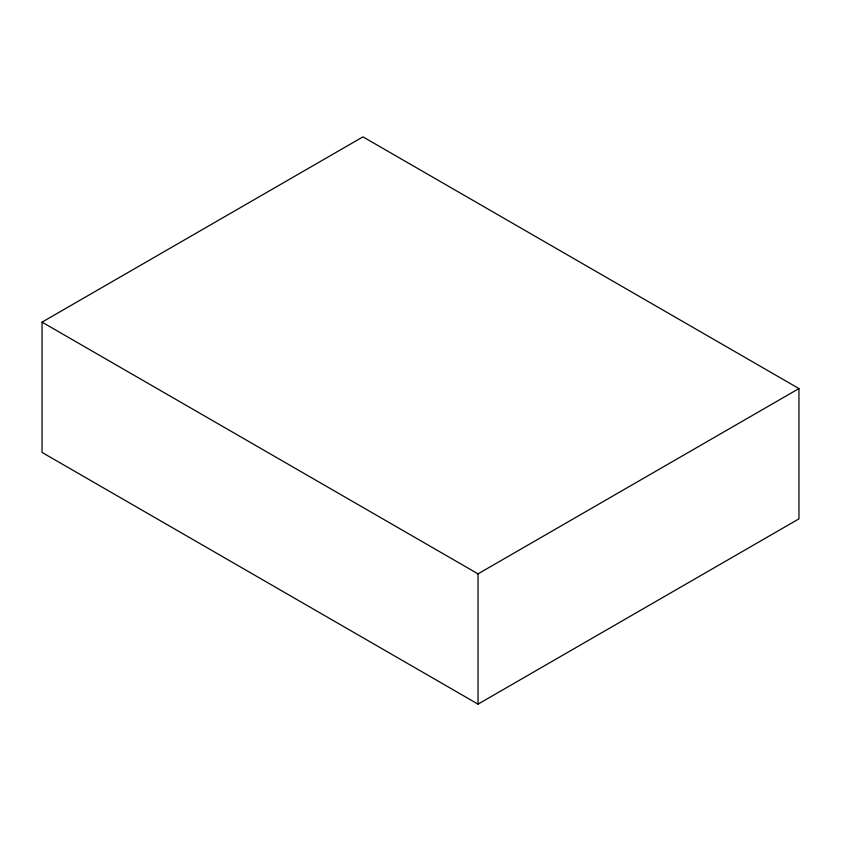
<?xml version="1.0" encoding="UTF-8"?>
<svg xmlns="http://www.w3.org/2000/svg" width="841" height="841" viewBox="0 0 841 841"><rect width="100%" height="100%" fill="white"/><g stroke="black" fill="none" stroke-linecap="round" stroke-linejoin="round"><path stroke-width="1.26" d="M42.05 322.145L362.965 136.862L798.95 388.574L798.95 518.855L478.035 704.138L42.05 452.426L42.05 322.145L478.035 573.856L798.95 388.574M478.035 573.856L478.035 704.138"/></g></svg>
